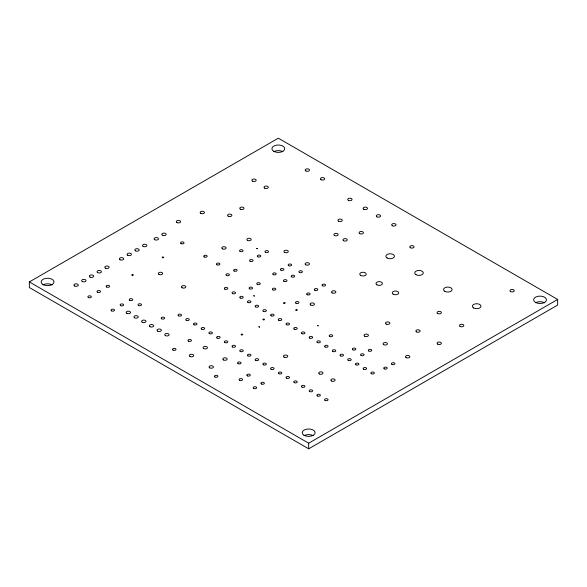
<?xml version="1.0" encoding="UTF-8"?>
<svg xmlns="http://www.w3.org/2000/svg" width="587" height="587" viewBox="0 0 587 587"><rect width="100%" height="100%" fill="white"/><g stroke="black" fill="none" stroke-linecap="round" stroke-linejoin="round"><path stroke-width="0.88" d="M29.35 281.929L278.319 138.187L557.65 299.458L557.65 305.071L308.681 448.813L29.35 287.542L29.35 281.929L308.681 443.2L557.65 299.458M308.681 443.2L308.681 448.813M273.762 151.688A6.442 3.72 0 0 1 282.875 151.688M43.012 284.908A6.442 3.72 0 0 1 52.118 284.908M535.483 302.789A6.442 3.72 0 0 1 544.597 302.789M304.125 435.664A6.442 3.72 0 0 1 313.238 435.664M256.761 248.448L257.48 248.69L256.761 248.448M253.723 295.782L254.442 296.017L253.723 295.782M258.889 326.805L259.608 327.047L258.889 326.805M317.486 325.58L318.205 325.822L317.486 325.58M307.148 294.703A1.746 1.005 0 0 0 310.061 294.248A1.746 1.005 0 0 0 307.926 293.016A1.746 1.005 0 0 0 307.148 294.703M314.859 290.249A1.746 1.005 0 0 0 317.772 289.802A1.746 1.005 0 0 0 315.637 288.569A1.746 1.005 0 0 0 314.859 290.249M322.571 285.796A1.746 1.005 0 0 0 325.484 285.348A1.746 1.005 0 0 0 323.349 284.115A1.746 1.005 0 0 0 322.571 285.796M265.515 252.337A1.746 1.005 0 0 0 268.435 251.882A1.746 1.005 0 0 0 266.3 250.649A1.746 1.005 0 0 0 265.515 252.337M257.803 256.783A1.746 1.005 0 0 0 260.723 256.336A1.746 1.005 0 0 0 258.588 255.103A1.746 1.005 0 0 0 257.803 256.783M250.091 261.237A1.746 1.005 0 0 0 253.012 260.789A1.746 1.005 0 0 0 250.876 259.557A1.746 1.005 0 0 0 250.091 261.237M273.234 274.599A1.746 1.005 0 0 0 276.147 274.144A1.746 1.005 0 0 0 274.012 272.911A1.746 1.005 0 0 0 273.234 274.599M280.946 270.145A1.746 1.005 0 0 0 283.859 269.69A1.746 1.005 0 0 0 281.723 268.457A1.746 1.005 0 0 0 280.946 270.145M288.657 265.691A1.746 1.005 0 0 0 291.57 265.243A1.746 1.005 0 0 0 289.435 264.011A1.746 1.005 0 0 0 288.657 265.691M384.236 368.834A1.746 1.005 0 0 0 387.149 368.387A1.746 1.005 0 0 0 385.013 367.154A1.746 1.005 0 0 0 384.236 368.834M391.947 364.38A1.746 1.005 0 0 0 394.86 363.933A1.746 1.005 0 0 0 392.725 362.7A1.746 1.005 0 0 0 391.947 364.38M368.812 351.026A1.746 1.005 0 0 0 371.725 350.571A1.746 1.005 0 0 0 369.59 349.338A1.746 1.005 0 0 0 368.812 351.026M361.1 355.48A1.746 1.005 0 0 0 364.013 355.025A1.746 1.005 0 0 0 361.878 353.792A1.746 1.005 0 0 0 361.1 355.48M249.578 288.811A1.746 1.005 0 0 0 252.498 288.364A1.746 1.005 0 0 0 250.363 287.131A1.746 1.005 0 0 0 249.578 288.811M257.289 284.357A1.746 1.005 0 0 0 260.21 283.91A1.746 1.005 0 0 0 258.075 282.677A1.746 1.005 0 0 0 257.289 284.357M234.154 271.003A1.746 1.005 0 0 0 237.067 270.548A1.746 1.005 0 0 0 234.939 269.316A1.746 1.005 0 0 0 234.154 271.003M226.443 275.457A1.746 1.005 0 0 0 229.356 275.002A1.746 1.005 0 0 0 227.22 273.769A1.746 1.005 0 0 0 226.443 275.457M204.188 256.959A1.746 1.005 0 0 0 207.101 256.512A1.746 1.005 0 0 0 204.966 255.279A1.746 1.005 0 0 0 204.188 256.959M181.053 243.605A1.746 1.005 0 0 0 183.966 243.15A1.746 1.005 0 0 0 181.831 241.917A1.746 1.005 0 0 0 181.053 243.605M88.388 297.528A1.746 1.005 0 0 0 91.301 297.073A1.746 1.005 0 0 0 89.165 295.841A1.746 1.005 0 0 0 88.388 297.528M111.523 310.883A1.746 1.005 0 0 0 114.436 310.428A1.746 1.005 0 0 0 112.3 309.195A1.746 1.005 0 0 0 111.523 310.883M97.493 292.267A1.746 1.005 0 0 0 100.414 291.812A1.746 1.005 0 0 0 98.278 290.58A1.746 1.005 0 0 0 97.493 292.267M284.005 281.342A1.746 1.005 0 0 0 286.926 280.894A1.746 1.005 0 0 0 284.79 279.661A1.746 1.005 0 0 0 284.005 281.342M283.859 303.274A0.748 0.433 0 0 0 285.121 303.075A0.748 0.433 0 0 0 284.196 302.547A0.748 0.433 0 0 0 283.859 303.274M284.086 357.131A2.15 1.24 0 0 0 287.681 356.573A2.15 1.24 0 0 0 285.047 355.054A2.15 1.24 0 0 0 284.086 357.131M319.306 373.963A2.15 1.24 0 0 0 322.901 373.405A2.15 1.24 0 0 0 320.267 371.887A2.15 1.24 0 0 0 319.306 373.963M331.45 380.97A2.15 1.24 0 0 0 335.045 380.413A2.15 1.24 0 0 0 332.418 378.901A2.15 1.24 0 0 0 331.45 380.97M410.394 247.751A2.15 1.24 0 0 0 413.989 247.193A2.15 1.24 0 0 0 411.355 245.674A2.15 1.24 0 0 0 410.394 247.751M120.629 305.622A1.746 1.005 0 0 0 123.549 305.174A1.746 1.005 0 0 0 121.414 303.941A1.746 1.005 0 0 0 120.629 305.622M106.607 287.006A1.746 1.005 0 0 0 109.52 286.559A1.746 1.005 0 0 0 107.384 285.326A1.746 1.005 0 0 0 106.607 287.006M129.742 300.368A1.746 1.005 0 0 0 132.655 299.913A1.746 1.005 0 0 0 130.519 298.68A1.746 1.005 0 0 0 129.742 300.368M138.547 305.445A1.746 1.005 0 0 0 141.46 304.998A1.746 1.005 0 0 0 139.324 303.765A1.746 1.005 0 0 0 138.547 305.445M161.682 318.807A1.746 1.005 0 0 0 164.595 318.352A1.746 1.005 0 0 0 162.46 317.119A1.746 1.005 0 0 0 161.682 318.807M238.073 363.647A1.746 1.005 0 0 0 240.986 363.192A1.746 1.005 0 0 0 238.85 361.959A1.746 1.005 0 0 0 238.073 363.647M214.937 377.001A1.746 1.005 0 0 0 217.85 376.553A1.746 1.005 0 0 0 215.715 375.32A1.746 1.005 0 0 0 214.937 377.001M352.838 349.801A1.746 1.005 0 0 0 355.759 349.346A1.746 1.005 0 0 0 353.623 348.113A1.746 1.005 0 0 0 352.838 349.801M329.703 336.439A1.746 1.005 0 0 0 332.624 335.991A1.746 1.005 0 0 0 330.488 334.759A1.746 1.005 0 0 0 329.703 336.439M359.728 233.633A2.179 1.262 0 0 0 363.375 233.068A2.179 1.262 0 0 0 360.704 231.527A2.179 1.262 0 0 0 359.728 233.633M305.739 264.803A2.179 1.262 0 0 0 309.393 264.238A2.179 1.262 0 0 0 306.722 262.697A2.179 1.262 0 0 0 305.739 264.803M216.941 264.781A1.746 1.005 0 0 0 219.854 264.326A1.746 1.005 0 0 0 217.718 263.093A1.746 1.005 0 0 0 216.941 264.781M240.076 251.419A1.746 1.005 0 0 0 242.989 250.972A1.746 1.005 0 0 0 240.853 249.739A1.746 1.005 0 0 0 240.076 251.419M296.002 303.237A1.746 1.005 0 0 0 298.915 302.789A1.746 1.005 0 0 0 296.78 301.557A1.746 1.005 0 0 0 296.002 303.237M272.867 289.883A1.746 1.005 0 0 0 275.78 289.428A1.746 1.005 0 0 0 273.645 288.195A1.746 1.005 0 0 0 272.867 289.883M460.105 326.431A2.179 1.262 0 0 0 463.752 325.873A2.179 1.262 0 0 0 461.081 324.325A2.179 1.262 0 0 0 460.105 326.431M406.116 357.6A2.179 1.262 0 0 0 409.77 357.035A2.179 1.262 0 0 0 407.099 355.495A2.179 1.262 0 0 0 406.116 357.6M437.697 313.495A2.179 1.262 0 0 0 441.343 312.93A2.179 1.262 0 0 0 438.672 311.389A2.179 1.262 0 0 0 437.697 313.495M383.715 344.664A2.179 1.262 0 0 0 387.361 344.099A2.179 1.262 0 0 0 384.69 342.559A2.179 1.262 0 0 0 383.715 344.664M310.721 305.049A2.179 1.262 0 0 0 314.368 304.484A2.179 1.262 0 0 0 311.697 302.943A2.179 1.262 0 0 0 310.721 305.049M364.703 336.219A2.179 1.262 0 0 0 368.357 335.654A2.179 1.262 0 0 0 365.686 334.106A2.179 1.262 0 0 0 364.703 336.219M332.154 292.884A2.179 1.262 0 0 0 335.808 292.319A2.179 1.262 0 0 0 333.137 290.778A2.179 1.262 0 0 0 332.154 292.884M252.513 181.134A2.15 1.24 0 0 0 256.101 180.583A2.15 1.24 0 0 0 253.474 179.064A2.15 1.24 0 0 0 252.513 181.134M510.587 291.57A2.15 1.24 0 0 0 514.183 291.013A2.15 1.24 0 0 0 511.548 289.501A2.15 1.24 0 0 0 510.587 291.57M264.656 188.148A2.15 1.24 0 0 0 268.244 187.591A2.15 1.24 0 0 0 265.618 186.072A2.15 1.24 0 0 0 264.656 188.148M416.469 331.89A2.15 1.24 0 0 0 420.057 331.332A2.15 1.24 0 0 0 417.43 329.813A2.15 1.24 0 0 0 416.469 331.89M437.719 344.158A2.15 1.24 0 0 0 441.314 343.608A2.15 1.24 0 0 0 438.68 342.089A2.15 1.24 0 0 0 437.719 344.158M334.487 235.475A2.15 1.24 0 0 0 338.083 234.925A2.15 1.24 0 0 0 335.448 233.406A2.15 1.24 0 0 0 334.487 235.475M343.6 240.736A2.15 1.24 0 0 0 347.188 240.178A2.15 1.24 0 0 0 344.562 238.66A2.15 1.24 0 0 0 343.6 240.736M240.369 209.185A2.15 1.24 0 0 0 243.957 208.627A2.15 1.24 0 0 0 241.33 207.108A2.15 1.24 0 0 0 240.369 209.185M228.218 216.192A2.15 1.24 0 0 0 231.814 215.642A2.15 1.24 0 0 0 229.187 214.123A2.15 1.24 0 0 0 228.218 216.192M241.352 334.825A0.748 0.433 0 0 0 242.607 334.634A0.748 0.433 0 0 0 241.69 334.098A0.748 0.433 0 0 0 241.352 334.825M263.181 319.768A0.748 0.433 0 0 0 264.443 319.57A0.748 0.433 0 0 0 263.519 319.042A0.748 0.433 0 0 0 263.181 319.768M371.358 373.706A1.746 1.005 0 0 0 374.279 373.259A1.746 1.005 0 0 0 372.143 372.026A1.746 1.005 0 0 0 371.358 373.706M363.647 369.252A1.746 1.005 0 0 0 366.567 368.805A1.746 1.005 0 0 0 364.432 367.572A1.746 1.005 0 0 0 363.647 369.252M355.935 364.806A1.746 1.005 0 0 0 358.855 364.351A1.746 1.005 0 0 0 356.72 363.118A1.746 1.005 0 0 0 355.935 364.806M348.223 360.352A1.746 1.005 0 0 0 351.143 359.897A1.746 1.005 0 0 0 349.008 358.664A1.746 1.005 0 0 0 348.223 360.352M340.511 355.898A1.746 1.005 0 0 0 343.432 355.443A1.746 1.005 0 0 0 341.296 354.21A1.746 1.005 0 0 0 340.511 355.898M332.8 351.444A1.746 1.005 0 0 0 335.72 350.997A1.746 1.005 0 0 0 333.585 349.764A1.746 1.005 0 0 0 332.8 351.444M325.088 346.99A1.746 1.005 0 0 0 328.008 346.543A1.746 1.005 0 0 0 325.873 345.31A1.746 1.005 0 0 0 325.088 346.99M317.376 342.537A1.746 1.005 0 0 0 320.297 342.089A1.746 1.005 0 0 0 318.161 340.856A1.746 1.005 0 0 0 317.376 342.537M309.665 338.09A1.746 1.005 0 0 0 312.585 337.635A1.746 1.005 0 0 0 310.45 336.402A1.746 1.005 0 0 0 309.665 338.09M162.408 257.693A0.748 0.433 0 0 0 163.67 257.502A0.748 0.433 0 0 0 162.746 256.974A0.748 0.433 0 0 0 162.408 257.693M132.053 275.222A0.748 0.433 0 0 0 133.308 275.032A0.748 0.433 0 0 0 132.383 274.503A0.748 0.433 0 0 0 132.053 275.222M296.002 310.281A0.748 0.433 0 0 0 297.264 310.09A0.748 0.433 0 0 0 296.34 309.562A0.748 0.433 0 0 0 296.002 310.281M294.241 329.182A1.746 1.005 0 0 0 297.154 328.735A1.746 1.005 0 0 0 295.019 327.502A1.746 1.005 0 0 0 294.241 329.182M286.529 324.728A1.746 1.005 0 0 0 289.442 324.281A1.746 1.005 0 0 0 287.307 323.048A1.746 1.005 0 0 0 286.529 324.728M278.818 320.275A1.746 1.005 0 0 0 281.731 319.827A1.746 1.005 0 0 0 279.595 318.594A1.746 1.005 0 0 0 278.818 320.275M271.106 315.828A1.746 1.005 0 0 0 274.019 315.373A1.746 1.005 0 0 0 271.884 314.14A1.746 1.005 0 0 0 271.106 315.828M263.394 311.374A1.746 1.005 0 0 0 266.307 310.919A1.746 1.005 0 0 0 264.172 309.687A1.746 1.005 0 0 0 263.394 311.374M255.683 306.92A1.746 1.005 0 0 0 258.596 306.473A1.746 1.005 0 0 0 256.46 305.24A1.746 1.005 0 0 0 255.683 306.92M247.971 302.466A1.746 1.005 0 0 0 250.884 302.019A1.746 1.005 0 0 0 248.749 300.786A1.746 1.005 0 0 0 247.971 302.466M240.259 298.013A1.746 1.005 0 0 0 243.172 297.565A1.746 1.005 0 0 0 241.037 296.332A1.746 1.005 0 0 0 240.259 298.013M232.547 293.566A1.746 1.005 0 0 0 235.46 293.111A1.746 1.005 0 0 0 233.325 291.878A1.746 1.005 0 0 0 232.547 293.566M224.836 289.112A1.746 1.005 0 0 0 227.749 288.657A1.746 1.005 0 0 0 225.613 287.425A1.746 1.005 0 0 0 224.836 289.112M178.558 315.828A1.746 1.005 0 0 0 181.478 315.373A1.746 1.005 0 0 0 179.343 314.14A1.746 1.005 0 0 0 178.558 315.828M186.27 320.275A1.746 1.005 0 0 0 189.19 319.827A1.746 1.005 0 0 0 187.055 318.594A1.746 1.005 0 0 0 186.27 320.275M193.989 324.728A1.746 1.005 0 0 0 196.902 324.281A1.746 1.005 0 0 0 194.767 323.048A1.746 1.005 0 0 0 193.989 324.728M201.701 329.182A1.746 1.005 0 0 0 204.614 328.735A1.746 1.005 0 0 0 202.478 327.502A1.746 1.005 0 0 0 201.701 329.182M209.412 333.636A1.746 1.005 0 0 0 212.325 333.181A1.746 1.005 0 0 0 210.19 331.948A1.746 1.005 0 0 0 209.412 333.636M217.124 338.09A1.746 1.005 0 0 0 220.037 337.635A1.746 1.005 0 0 0 217.902 336.402A1.746 1.005 0 0 0 217.124 338.09M224.836 342.537A1.746 1.005 0 0 0 227.749 342.089A1.746 1.005 0 0 0 225.613 340.856A1.746 1.005 0 0 0 224.836 342.537M232.547 346.99A1.746 1.005 0 0 0 235.46 346.543A1.746 1.005 0 0 0 233.325 345.31A1.746 1.005 0 0 0 232.547 346.99M240.259 351.444A1.746 1.005 0 0 0 243.172 350.997A1.746 1.005 0 0 0 241.037 349.764A1.746 1.005 0 0 0 240.259 351.444M247.971 355.898A1.746 1.005 0 0 0 250.884 355.443A1.746 1.005 0 0 0 248.749 354.21A1.746 1.005 0 0 0 247.971 355.898M255.683 360.352A1.746 1.005 0 0 0 258.596 359.897A1.746 1.005 0 0 0 256.46 358.664A1.746 1.005 0 0 0 255.683 360.352M301.953 333.636A1.746 1.005 0 0 0 304.866 333.181A1.746 1.005 0 0 0 302.738 331.948A1.746 1.005 0 0 0 301.953 333.636M263.394 364.806A1.746 1.005 0 0 0 266.307 364.351A1.746 1.005 0 0 0 264.172 363.118A1.746 1.005 0 0 0 263.394 364.806M271.106 369.252A1.746 1.005 0 0 0 274.019 368.805A1.746 1.005 0 0 0 271.884 367.572A1.746 1.005 0 0 0 271.106 369.252M278.818 373.706A1.746 1.005 0 0 0 281.731 373.259A1.746 1.005 0 0 0 279.595 372.026A1.746 1.005 0 0 0 278.818 373.706M286.529 378.16A1.746 1.005 0 0 0 289.442 377.705A1.746 1.005 0 0 0 287.307 376.472A1.746 1.005 0 0 0 286.529 378.16M294.241 382.614A1.746 1.005 0 0 0 297.154 382.159A1.746 1.005 0 0 0 295.019 380.926A1.746 1.005 0 0 0 294.241 382.614M301.953 387.068A1.746 1.005 0 0 0 304.866 386.613A1.746 1.005 0 0 0 302.738 385.38A1.746 1.005 0 0 0 301.953 387.068M309.665 391.514A1.746 1.005 0 0 0 312.585 391.067A1.746 1.005 0 0 0 310.45 389.834A1.746 1.005 0 0 0 309.665 391.514M317.376 395.968A1.746 1.005 0 0 0 320.297 395.521A1.746 1.005 0 0 0 318.161 394.288A1.746 1.005 0 0 0 317.376 395.968M325.088 400.422A1.746 1.005 0 0 0 328.008 399.974A1.746 1.005 0 0 0 325.873 398.742A1.746 1.005 0 0 0 325.088 400.422M360.719 275.442A3.221 1.856 0 0 0 366.112 274.613A3.221 1.856 0 0 0 362.164 272.331A3.221 1.856 0 0 0 360.719 275.442M376.935 284.805A3.221 1.856 0 0 0 382.32 283.969A3.221 1.856 0 0 0 378.38 281.694A3.221 1.856 0 0 0 376.935 284.805M393.209 294.204A3.221 1.856 0 0 0 398.595 293.368A3.221 1.856 0 0 0 394.655 291.093A3.221 1.856 0 0 0 393.209 294.204M182.08 287.747A2.179 1.262 0 0 0 185.727 287.182A2.179 1.262 0 0 0 183.056 285.642A2.179 1.262 0 0 0 182.08 287.747M158.945 274.386A2.179 1.262 0 0 0 162.592 273.828A2.179 1.262 0 0 0 159.921 272.28A2.179 1.262 0 0 0 158.945 274.386M247.303 375.849A1.746 1.005 0 0 0 250.216 375.394A1.746 1.005 0 0 0 248.081 374.161A1.746 1.005 0 0 0 247.303 375.849M239.591 380.295A1.746 1.005 0 0 0 242.504 379.848A1.746 1.005 0 0 0 240.369 378.615A1.746 1.005 0 0 0 239.591 380.295M261.391 383.979A1.746 1.005 0 0 0 264.304 383.531A1.746 1.005 0 0 0 262.169 382.298A1.746 1.005 0 0 0 261.391 383.979M253.679 388.433A1.746 1.005 0 0 0 256.592 387.978A1.746 1.005 0 0 0 254.457 386.745A1.746 1.005 0 0 0 253.679 388.433M173.033 350.079A1.746 1.005 0 0 0 175.953 349.625A1.746 1.005 0 0 0 173.818 348.392A1.746 1.005 0 0 0 173.033 350.079M188.456 341.172A1.746 1.005 0 0 0 191.377 340.724A1.746 1.005 0 0 0 189.241 339.491A1.746 1.005 0 0 0 188.456 341.172M222.407 248.837A2.179 1.262 0 0 0 226.054 248.272A2.179 1.262 0 0 0 223.383 246.731A2.179 1.262 0 0 0 222.407 248.837M176.907 222.568A2.179 1.262 0 0 0 180.554 222.003A2.179 1.262 0 0 0 177.883 220.463A2.179 1.262 0 0 0 176.907 222.568M376.883 216.823A2.179 1.262 0 0 0 380.53 216.258A2.179 1.262 0 0 0 377.859 214.717A2.179 1.262 0 0 0 376.883 216.823M392.307 225.731A2.179 1.262 0 0 0 395.954 225.166A2.179 1.262 0 0 0 393.283 223.618A2.179 1.262 0 0 0 392.307 225.731M348.34 200.343A2.179 1.262 0 0 0 351.987 199.778A2.179 1.262 0 0 0 349.316 198.237A2.179 1.262 0 0 0 348.34 200.343M363.764 209.251A2.179 1.262 0 0 0 367.411 208.686A2.179 1.262 0 0 0 364.74 207.145A2.179 1.262 0 0 0 363.764 209.251M143.155 246.379A2.179 1.262 0 0 0 146.801 245.814A2.179 1.262 0 0 0 144.131 244.273A2.179 1.262 0 0 0 143.155 246.379M135.443 250.832A2.179 1.262 0 0 0 139.09 250.267A2.179 1.262 0 0 0 136.419 248.727A2.179 1.262 0 0 0 135.443 250.832M127.731 255.279A2.179 1.262 0 0 0 131.378 254.721A2.179 1.262 0 0 0 128.707 253.173A2.179 1.262 0 0 0 127.731 255.279M120.019 259.733A2.179 1.262 0 0 0 123.666 259.168A2.179 1.262 0 0 0 120.995 257.627A2.179 1.262 0 0 0 120.019 259.733M105.411 268.164A2.179 1.262 0 0 0 109.065 267.599A2.179 1.262 0 0 0 106.394 266.058A2.179 1.262 0 0 0 105.411 268.164M97.699 272.617A2.179 1.262 0 0 0 101.353 272.052A2.179 1.262 0 0 0 98.682 270.512A2.179 1.262 0 0 0 97.699 272.617M89.987 277.071A2.179 1.262 0 0 0 93.641 276.506A2.179 1.262 0 0 0 90.97 274.965A2.179 1.262 0 0 0 89.987 277.071M82.275 281.525A2.179 1.262 0 0 0 85.929 280.96A2.179 1.262 0 0 0 83.259 279.419A2.179 1.262 0 0 0 82.275 281.525M74.564 285.979A2.179 1.262 0 0 0 78.218 285.414A2.179 1.262 0 0 0 75.54 283.866A2.179 1.262 0 0 0 74.564 285.979M473.636 307.962A4.292 2.48 0 0 0 480.819 306.847A4.292 2.48 0 0 0 475.565 303.817A4.292 2.48 0 0 0 473.636 307.962M444.792 291.306A4.292 2.48 0 0 0 451.975 290.198A4.292 2.48 0 0 0 446.722 287.16A4.292 2.48 0 0 0 444.792 291.306M415.978 274.672A4.292 2.48 0 0 0 423.161 273.564A4.292 2.48 0 0 0 417.907 270.526A4.292 2.48 0 0 0 415.978 274.672M387.104 258.001A4.292 2.48 0 0 0 394.288 256.893A4.292 2.48 0 0 0 389.034 253.855A4.292 2.48 0 0 0 387.104 258.001M321.008 179.703A2.15 1.24 0 0 0 324.596 179.145A2.15 1.24 0 0 0 321.97 177.626A2.15 1.24 0 0 0 321.008 179.703M305.827 170.934A2.15 1.24 0 0 0 309.422 170.377A2.15 1.24 0 0 0 306.788 168.858A2.15 1.24 0 0 0 305.827 170.934M200.776 213.352A2.15 1.24 0 0 0 204.364 212.802A2.15 1.24 0 0 0 201.737 211.283A2.15 1.24 0 0 0 200.776 213.352M247.531 240.354A2.15 1.24 0 0 0 251.126 239.797A2.15 1.24 0 0 0 248.492 238.278A2.15 1.24 0 0 0 247.531 240.354M299.436 272.441A1.746 1.005 0 0 0 302.349 271.986A1.746 1.005 0 0 0 300.214 270.754A1.746 1.005 0 0 0 299.436 272.441M291.724 276.895A1.746 1.005 0 0 0 294.637 276.44A1.746 1.005 0 0 0 292.502 275.208A1.746 1.005 0 0 0 291.724 276.895M273.762 151.336A6.442 3.72 0 0 0 284.541 149.67A6.442 3.72 0 0 0 276.653 145.114A6.442 3.72 0 0 0 273.762 151.336M43.012 284.563A6.442 3.72 0 0 0 53.791 282.89A6.442 3.72 0 0 0 45.903 278.341A6.442 3.72 0 0 0 43.012 284.563M535.483 302.437A6.442 3.72 0 0 0 546.262 300.771A6.442 3.72 0 0 0 538.374 296.222A6.442 3.72 0 0 0 535.483 302.437M304.125 435.312A6.442 3.72 0 0 0 314.903 433.646A6.442 3.72 0 0 0 307.016 429.09A6.442 3.72 0 0 0 304.125 435.312M386.143 324.053A2.179 1.262 0 0 0 389.79 323.488A2.179 1.262 0 0 0 387.119 321.94A2.179 1.262 0 0 0 386.143 324.053M338.567 221.204A2.179 1.262 0 0 0 342.214 220.639A2.179 1.262 0 0 0 339.543 219.098A2.179 1.262 0 0 0 338.567 221.204M284.578 252.373A2.179 1.262 0 0 0 288.232 251.808A2.179 1.262 0 0 0 285.561 250.267A2.179 1.262 0 0 0 284.578 252.373M209.706 367.858A2.179 1.262 0 0 0 213.352 367.293A2.179 1.262 0 0 0 210.682 365.752A2.179 1.262 0 0 0 209.706 367.858M189.968 356.463A2.179 1.262 0 0 0 193.615 355.898A2.179 1.262 0 0 0 190.944 354.357A2.179 1.262 0 0 0 189.968 356.463M223.434 359.934A2.179 1.262 0 0 0 227.088 359.369A2.179 1.262 0 0 0 224.417 357.828A2.179 1.262 0 0 0 223.434 359.934M203.696 348.539A2.179 1.262 0 0 0 207.343 347.974A2.179 1.262 0 0 0 204.672 346.425A2.179 1.262 0 0 0 203.696 348.539M126.821 313.341A2.179 1.262 0 0 0 130.468 312.776A2.179 1.262 0 0 0 127.797 311.235A2.179 1.262 0 0 0 126.821 313.341M134.533 317.794A2.179 1.262 0 0 0 138.18 317.229A2.179 1.262 0 0 0 135.509 315.689A2.179 1.262 0 0 0 134.533 317.794M142.245 322.241A2.179 1.262 0 0 0 145.892 321.683A2.179 1.262 0 0 0 143.221 320.135A2.179 1.262 0 0 0 142.245 322.241M149.956 326.695A2.179 1.262 0 0 0 153.603 326.13A2.179 1.262 0 0 0 150.932 324.589A2.179 1.262 0 0 0 149.956 326.695M157.668 331.149A2.179 1.262 0 0 0 161.315 330.584A2.179 1.262 0 0 0 158.644 329.043A2.179 1.262 0 0 0 157.668 331.149M165.38 335.603A2.179 1.262 0 0 0 169.027 335.038A2.179 1.262 0 0 0 166.356 333.497A2.179 1.262 0 0 0 165.38 335.603M162.43 235.248A2.179 1.262 0 0 0 166.084 234.683A2.179 1.262 0 0 0 163.413 233.142A2.179 1.262 0 0 0 162.43 235.248M154.719 239.701A2.179 1.262 0 0 0 158.373 239.136A2.179 1.262 0 0 0 155.702 237.588A2.179 1.262 0 0 0 154.719 239.701"/></g></svg>
